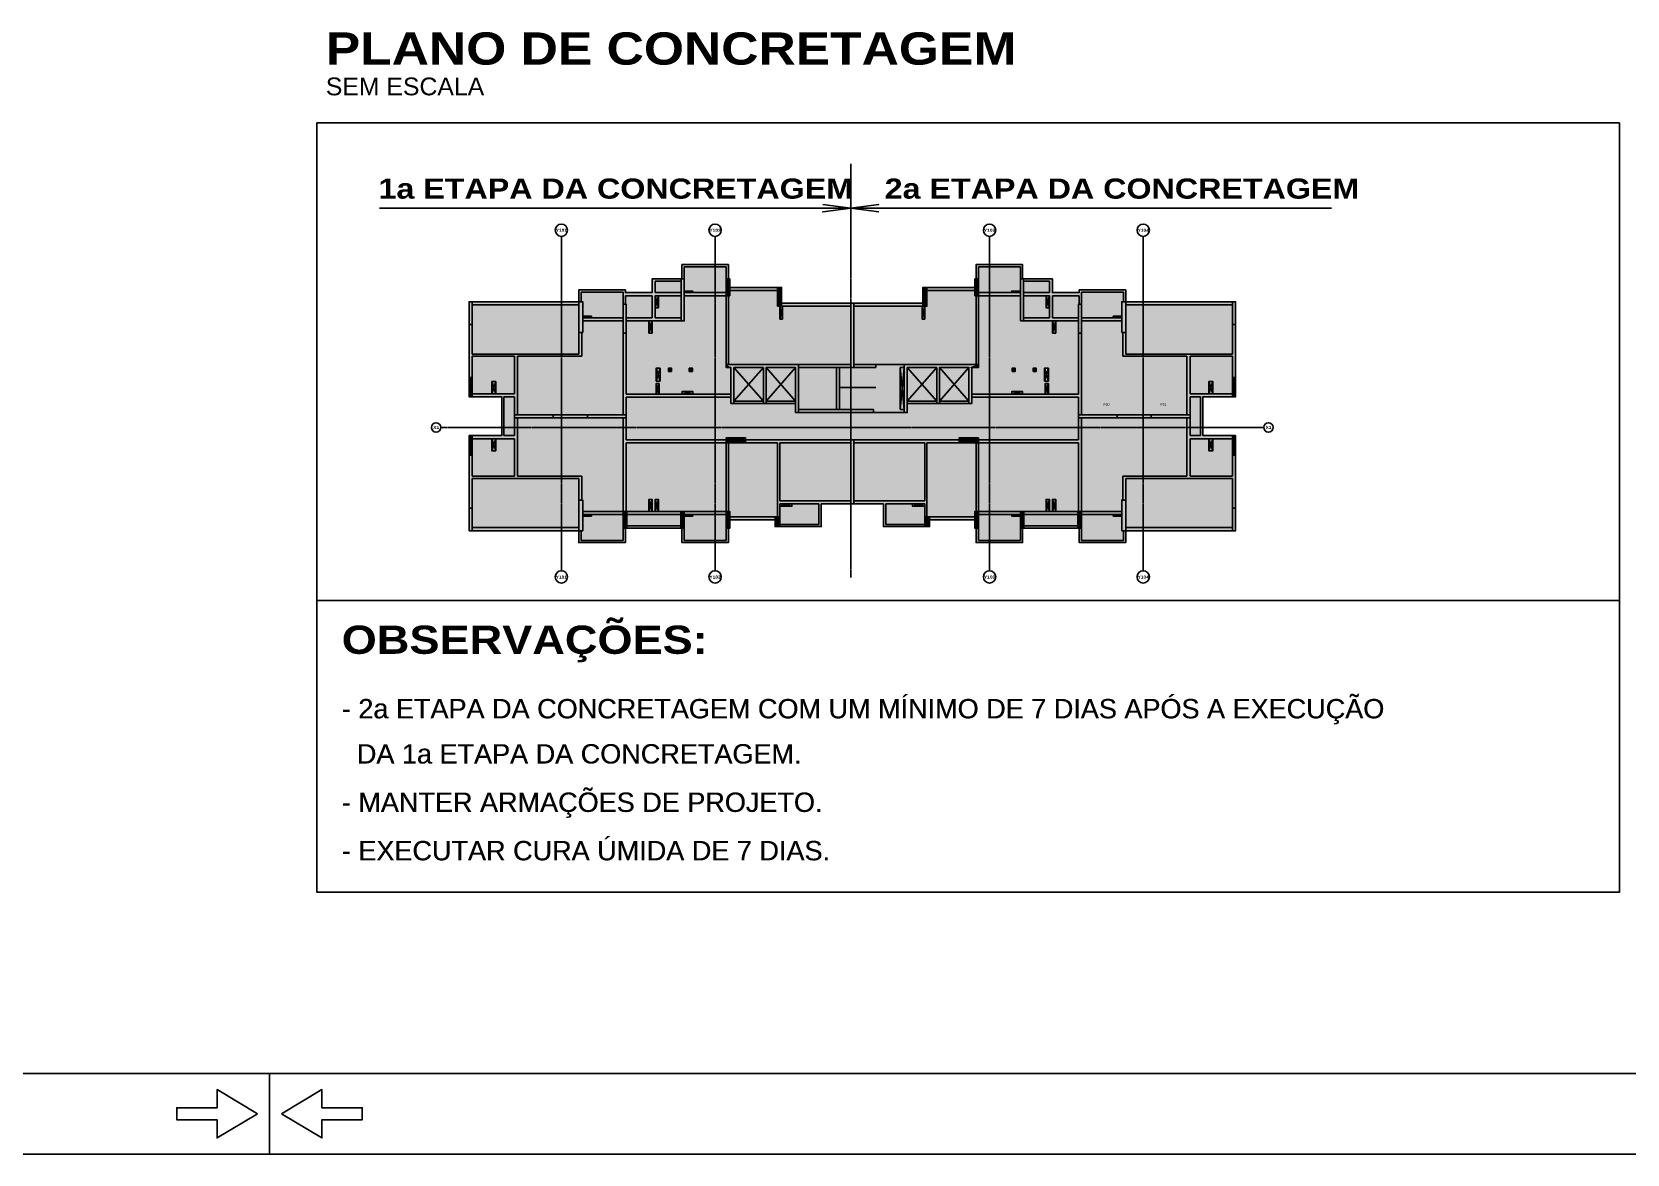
# Model space of a CAD drawing. Extents: x 0 to 7795, y 0 to 4205.
# Drawn here: x 3948 to 4937, y 0 to 696 of the extents above; entities that cross this region are included whole.
import ezdxf

# ---------------------------------------------------------------- set-up
doc = ezdxf.new("R2010")
doc.units = 0
doc.header["$MEASUREMENT"] = 0
doc.linetypes.add('ESTILO_TQS_0007', pattern=[2.1, 1.5, -0.2, 0.2, -0.2])
for name, color, linetype in [('MTH-179', 1, 'CONTINUOUS'), ('MTH-230', 1, 'CONTINUOUS'), ('MTH-COTAS7', 31, 'CONTINUOUS'), ('MTH-EIXO-214', 4, 'CONTINUOUS'), ('MTH-EIXO-217', 8, 'CONTINUOUS'), ('MTH-FACE-VIGA', 7, 'CONTINUOUS'), ('MTH-MARGEM', 5, 'CONTINUOUS'), ('MTH-PILAR-SEGUE', 5, 'CONTINUOUS'), ('MTH-SOMB118', 163, 'CONTINUOUS'), ('MTH-SOMB120', 56, 'CONTINUOUS'), ('MTH-SOMBRA25', 253, 'CONTINUOUS'), ('MTH-TXT-NEGRITO', 5, 'CONTINUOUS'), ('MTH-TXT-NOTAS', 3, 'CONTINUOUS'), ('MTH-TXT2', 5, 'CONTINUOUS')]:
    doc.layers.add(name, color=color, linetype=linetype)
doc.styles.add('TQS_ARIAL', font='arial.ttf')
doc.styles.add('TQS_ARIAL_BLACK', font='ariblk.ttf')

msp = doc.modelspace()

# ---------------------------------------------------------------- linework, layer by layer
at = {"layer": 'MTH-179', "linetype": 'Continuous'}
for p, q in [((4095.004008, 49.997781), (4095.004008, -0.002219)), ((0.004008, -0.002219), (7795.004008, -0.002219))]:
    msp.add_line(p, q, dxfattribs=at)
for points in [[(4087.503275, 24.997781), (4062.503275, 9.997781), (4062.503275, 21.247781), (4037.503275, 21.247781), (4037.503275, 28.747781), (4062.503275, 28.747781), (4062.503275, 39.997781), (4087.503275, 24.997781)], [(4102.503275, 24.997781), (4127.503275, 9.997781), (4127.503275, 21.247781), (4152.503275, 21.247781), (4152.503275, 28.747781), (4127.503275, 28.747781), (4127.503275, 39.997781), (4102.503275, 24.997781)]]:
    msp.add_lwpolyline(points, dxfattribs=at)
at = {"layer": 'MTH-230', "linetype": 'Continuous'}
for p, q in [((4352.468458, 535.017725), (4357.468448, 534.017725)), ((4352.468458, 534.017725), (4357.468448, 535.017725)), ((4555.268458, 534.017735), (4560.268458, 535.017735)), ((4560.268458, 534.017735), (4555.268458, 535.017735)), ((4334.168458, 524.617735), (4336.168458, 532.117735)), ((4336.168458, 524.617735), (4334.168458, 532.117735)), ((4411.468458, 525.617735), (4413.068458, 517.617735)), ((4411.468458, 517.617735), (4413.068458, 525.617735)), ((4501.268459, 525.617735), (4499.668459, 517.617735)), ((4499.668459, 525.617735), (4501.268459, 517.617735)), ((4576.568458, 524.616005), (4578.568458, 532.117735)), ((4576.568458, 532.116005), (4578.568458, 524.616005)), ((4289.568005, 519.367735), (4294.568006, 518.367735)), ((4289.568005, 518.367735), (4294.568006, 519.367735)), ((4330.268458, 516.467735), (4332.268458, 508.967735)), ((4330.268458, 508.967735), (4332.268458, 516.467735)), ((4580.468458, 516.467735), (4582.468458, 508.967735)), ((4580.468458, 508.967735), (4582.468458, 516.467735)), ((4623.16863, 519.367735), (4618.168458, 518.367735)), ((4618.168458, 519.367735), (4623.16863, 518.367735)), ((4337.218378, 479.167735), (4334.718378, 487.167735)), ((4337.218378, 487.167735), (4334.718378, 479.167735)), ((4344.318458, 485.167735), (4342.318458, 487.167735)), ((4344.318458, 487.167735), (4342.318458, 485.167735)), ((4357.318458, 485.167735), (4355.318458, 487.167735)), ((4357.318458, 487.167735), (4355.318458, 485.167735)), ((4382.968458, 466.767732), (4401.268458, 487.617735)), ((4382.968458, 487.617735), (4401.268458, 466.767732)), ((4402.868458, 466.767732), (4421.168458, 487.617736)), ((4402.868458, 487.617736), (4421.168458, 466.767732)), ((4486.068458, 461.617731), (4488.568458, 487.617731)), ((4486.068458, 487.617731), (4488.568458, 461.617731)), ((4490.468458, 466.767732), (4508.768458, 487.617736)), ((4490.468458, 487.617736), (4508.768458, 466.767732)), ((4510.368458, 466.767732), (4528.668458, 487.617735)), ((4510.368458, 487.617735), (4528.668458, 466.767732)), ((4555.418458, 485.167735), (4557.418458, 487.167735)), ((4557.418458, 485.167735), (4555.418458, 487.167735)), ((4568.418458, 485.167735), (4570.418458, 487.167735)), ((4570.418458, 485.167735), (4568.418458, 487.167735)), ((4575.518539, 479.167735), (4578.018539, 487.167735)), ((4578.018539, 479.167735), (4575.518539, 487.167735)), ((4232.818457, 471.367735), (4235.318459, 478.867735)), ((4235.318459, 471.367735), (4232.818457, 478.867735)), ((4336.718378, 477.617735), (4334.718378, 471.117735)), ((4334.718378, 477.617735), (4336.718378, 471.117735)), ((4576.018539, 477.617735), (4578.018539, 471.117735)), ((4576.018539, 471.117735), (4578.018539, 477.617735)), ((4677.418458, 471.367725), (4679.918458, 478.867725)), ((4679.918458, 471.367725), (4677.418458, 478.867725)), ((4357.418549, 471.117735), (4350.918378, 472.817735)), ((4357.418549, 472.817735), (4350.918378, 471.117735)), ((4555.318367, 471.117735), (4561.818539, 472.824839)), ((4561.818539, 471.117735), (4555.318367, 472.824839)), ((4232.818452, 443.467745), (4235.318452, 435.967745)), ((4232.818452, 435.967745), (4235.318452, 443.467745)), ((4677.418458, 443.467735), (4679.918465, 435.967735)), ((4677.418458, 435.967735), (4679.918465, 443.467735)), ((4330.268458, 398.367735), (4332.268458, 405.867735)), ((4332.268458, 398.367735), (4330.268458, 405.867735)), ((4334.168458, 398.367735), (4336.168458, 405.867735)), ((4336.168458, 398.367735), (4334.168458, 405.867735)), ((4576.568458, 398.367735), (4578.568458, 405.867735)), ((4578.568458, 398.367735), (4576.568458, 405.867735)), ((4580.468458, 398.367735), (4582.468458, 405.867735)), ((4582.468458, 398.367735), (4580.468458, 405.867735)), ((4289.568005, 395.467735), (4294.568458, 396.467735)), ((4294.568458, 395.467735), (4289.568005, 396.467735)), ((4352.468535, 395.467735), (4357.468706, 396.467735)), ((4357.468706, 395.467735), (4352.468535, 396.467735)), ((4411.468458, 401.567735), (4418.968458, 403.067735)), ((4418.968458, 401.567735), (4411.468458, 403.067735)), ((4493.768459, 403.067735), (4501.268459, 401.567735)), ((4493.768459, 401.567735), (4501.268459, 403.067735)), ((4555.268382, 395.467735), (4560.268382, 396.467735)), ((4560.268382, 395.467735), (4555.268382, 396.467735)), ((4618.168458, 396.467735), (4623.168911, 395.467735)), ((4618.168458, 395.467735), (4623.168911, 396.467735))]:
    msp.add_line(p, q, dxfattribs=at)
msp.add_lwpolyline([(4124.458476, 639.216294), (4931.978635, 639.216294), (4931.978635, 343.238427), (4124.458476, 343.238427), (4124.458476, 639.216294)], dxfattribs=at)
for centre, radius in [((4275.968458, 572.717841), 3.8), ((4371.268458, 572.717841), 3.8), ((4541.468458, 572.717841), 3.8), ((4636.768458, 572.717841), 3.8), ((4198.32657, 450.467732), 2.941888), ((4714.410346, 450.467732), 2.941888), ((4275.968458, 357.767735), 3.8), ((4371.268458, 357.767735), 3.8), ((4541.468458, 357.767735), 3.8), ((4636.768458, 357.767735), 3.8)]:
    msp.add_circle(centre, radius, dxfattribs=at)
at = {"layer": 'MTH-COTAS7', "linetype": 'Continuous'}
for points in [[(4163.134087, 586.40269), (4455.418458, 586.40269), (4438.068173, 584.118482), (4455.418458, 586.40269), (4438.068173, 588.686898)], [(4753.518217, 586.40269), (4455.418458, 586.40269), (4472.768743, 588.686898), (4455.418458, 586.40269), (4472.768743, 584.118482)]]:
    msp.add_lwpolyline(points, dxfattribs=at)
at = {"layer": 'MTH-EIXO-214', "linetype": 'ESTILO_TQS_0007'}
for p, q in [((4275.968458, 568.917841), (4275.968458, 361.567735)), ((4371.268458, 568.917841), (4371.268458, 361.567735)), ((4541.468458, 568.917841), (4541.468458, 361.567735)), ((4636.768458, 568.917841), (4636.768458, 361.567735)), ((4201.268458, 450.467732), (4711.468458, 450.467732))]:
    msp.add_line(p, q, dxfattribs=at)
at = {"layer": 'MTH-EIXO-217', "linetype": 'ESTILO_TQS_0007'}
msp.add_line((4455.418458, 613.894731), (4455.418458, 357.47722), dxfattribs=at)
at = {"layer": 'MTH-FACE-VIGA', "linetype": 'Continuous'}
for p, q in [((4315.668378, 534.017735), (4315.668378, 535.767735)), ((4580.468458, 534.017735), (4580.468458, 542.516005)), ((4597.068539, 534.017735), (4597.068539, 535.767735)), ((4332.268458, 534.017735), (4315.668378, 534.017735)), ((4332.268458, 532.117735), (4315.668378, 532.117735)), ((4580.468458, 534.017735), (4597.068539, 534.017735)), ((4580.468458, 532.117735), (4597.068539, 532.117735)), ((4580.468458, 518.367735), (4580.468458, 532.117735)), ((4470.868458, 487.617736), (4470.868458, 489.517736)), ((4448.468458, 475.317728), (4470.868458, 475.317728)), ((4469.418458, 461.617736), (4469.418458, 459.717736))]:
    msp.add_line(p, q, dxfattribs=at)
for points in [[(4379.568458, 551.417841), (4350.768458, 551.417841)], [(4350.768458, 551.417841), (4350.768458, 542.514275)], [(4352.168458, 550.017841), (4378.168458, 550.017841)], [(4352.168458, 542.514275), (4352.168458, 550.017841)], [(4378.168458, 550.017841), (4378.168458, 542.517735)], [(4379.568458, 542.517735), (4379.568458, 551.417841)], [(4561.968458, 551.417841), (4533.168458, 551.417841)], [(4533.168458, 551.417841), (4533.168458, 542.517735)], [(4534.568458, 550.017841), (4560.568458, 550.017841)], [(4534.568458, 542.517735), (4534.568458, 550.017841)], [(4560.568458, 550.017841), (4560.568458, 542.516005)], [(4561.968458, 542.516005), (4561.968458, 551.417841)], [(4315.668378, 535.767735), (4286.768005, 535.767735)], [(4286.768005, 535.767735), (4286.768005, 528.367735)], [(4288.168005, 534.367735), (4314.268378, 534.367735)], [(4288.168005, 528.367735), (4288.168005, 534.367735)], [(4314.268378, 534.367735), (4314.268378, 526.867735)], [(4350.268458, 542.516005), (4332.268458, 542.516005)], [(4332.268458, 542.516005), (4332.268458, 534.017735)], [(4334.168458, 541.116005), (4349.968458, 541.116005)], [(4334.168458, 534.017735), (4334.168458, 541.116005)], [(4357.468448, 535.017725), (4352.468458, 535.017725), (4352.468458, 534.017725), (4357.468448, 534.017725), (4357.468448, 535.017725)], [(4410.068458, 537.317735), (4380.368458, 537.317735)], [(4380.368458, 535.417735), (4409.468458, 535.417735)], [(4532.368458, 537.317735), (4502.668458, 537.317735)], [(4503.268458, 535.417735), (4532.368458, 535.417735)], [(4560.268458, 535.017735), (4555.268458, 535.017735), (4555.268458, 534.017735), (4560.268458, 534.017735), (4560.268458, 535.017735)], [(4580.468458, 542.516005), (4562.468458, 542.516005)], [(4562.768458, 541.116005), (4578.568458, 541.116005)], [(4578.568458, 541.116005), (4578.568458, 534.017735)], [(4625.968458, 535.767735), (4597.068539, 535.767735)], [(4598.468539, 534.367735), (4624.568458, 534.367735)], [(4598.468539, 526.867735), (4598.468539, 534.367735)], [(4624.568458, 534.367735), (4624.568458, 528.367735)], [(4625.968458, 528.367735), (4625.968458, 535.767735)], [(4259.068458, 528.367735), (4220.668458, 528.367735)], [(4221.268458, 526.467735), (4286.468005, 526.467735)], [(4286.768005, 528.367735), (4259.068458, 528.367735)], [(4315.668378, 526.867735), (4315.668378, 532.117735)], [(4332.268458, 532.117735), (4332.268458, 518.367735)], [(4349.968458, 534.017735), (4334.168458, 534.017735)], [(4334.168458, 532.117735), (4349.968458, 532.117735)], [(4334.168458, 526.167735), (4334.168458, 532.117735)], [(4336.168458, 532.117735), (4334.168458, 532.117735), (4334.168458, 524.617735), (4336.168458, 524.617735), (4336.168458, 532.117735)], [(4334.168458, 518.367735), (4334.168458, 526.167735)], [(4377.568458, 534.017735), (4352.468458, 534.017735)], [(4352.468458, 532.117735), (4378.168458, 532.117735)], [(4378.168458, 532.117735), (4378.168458, 489.517735)], [(4379.568458, 489.517735), (4379.568458, 532.117735)], [(4411.468458, 525.617735), (4411.468458, 517.617735), (4413.068458, 517.617735), (4413.068458, 525.617735), (4411.468458, 525.617735)], [(4455.418458, 527.517735), (4412.568458, 527.517735)], [(4412.568458, 525.617735), (4455.118458, 525.617735)], [(4500.168458, 527.517735), (4457.318458, 527.517735)], [(4457.618458, 525.617735), (4500.168458, 525.617735)], [(4501.268459, 525.617735), (4499.668459, 525.617735), (4499.668459, 517.617735), (4501.268459, 517.617735), (4501.268459, 525.617735)], [(4533.168458, 532.117735), (4533.168458, 489.517735)], [(4534.568458, 489.517735), (4534.568458, 532.117735)], [(4534.568458, 532.117735), (4560.268458, 532.117735)], [(4560.268458, 534.017735), (4535.168458, 534.017735)], [(4578.568458, 534.017735), (4562.768458, 534.017735)], [(4562.768458, 532.117735), (4578.568458, 532.117735)], [(4576.568458, 532.116005), (4576.568458, 524.616005), (4578.568458, 524.616005), (4578.568458, 532.117735), (4576.568458, 532.116005)], [(4578.568458, 532.117735), (4578.568458, 526.167735)], [(4578.568458, 526.167735), (4578.568458, 518.367735)], [(4597.068539, 532.117735), (4597.068539, 526.867735)], [(4653.668458, 528.367735), (4625.968911, 528.367735)], [(4626.268911, 526.467735), (4691.468458, 526.467735)], [(4692.068458, 528.367735), (4653.668458, 528.367735)], [(4218.768458, 514.367735), (4218.768458, 495.267735)], [(4220.668458, 495.967735), (4220.668458, 514.367735)], [(4294.568006, 519.367735), (4289.568005, 519.367735), (4289.568005, 518.367735), (4294.568006, 518.367735), (4294.568006, 519.367735)], [(4313.968378, 518.367735), (4289.568005, 518.367735)], [(4289.568005, 516.467735), (4313.968378, 516.467735)], [(4332.268458, 518.367735), (4316.468378, 518.367735)], [(4316.468378, 516.467735), (4333.218458, 516.467735)], [(4330.268458, 516.467735), (4330.268458, 508.967735), (4332.268458, 508.967735), (4332.268458, 516.467735), (4330.268458, 516.467735)], [(4333.218458, 516.467735), (4350.268458, 516.467735)], [(4349.968458, 518.367735), (4334.168458, 518.367735)], [(4562.468458, 516.467735), (4579.518458, 516.467735)], [(4578.568458, 518.367735), (4562.768458, 518.367735)], [(4579.518458, 516.467735), (4596.268539, 516.467735)], [(4596.268539, 518.367735), (4580.468458, 518.367735)], [(4580.468458, 516.467735), (4580.468458, 508.967735), (4582.468458, 508.967735), (4582.468458, 516.467735), (4580.468458, 516.467735)], [(4623.168911, 518.367735), (4598.768539, 518.367735)], [(4598.768539, 516.467735), (4623.168911, 516.467735)], [(4623.16863, 519.367735), (4618.168458, 519.367735), (4618.168458, 518.367735), (4623.16863, 518.367735), (4623.16863, 519.367735)], [(4692.068458, 514.367735), (4692.068458, 495.967735)], [(4693.968458, 495.267735), (4693.968458, 514.367735)], [(4286.768005, 509.367735), (4286.768005, 495.967735)], [(4288.668005, 494.567735), (4288.668005, 509.367735)], [(4314.268378, 508.867735), (4314.268378, 470.167735)], [(4316.168378, 471.117735), (4316.168378, 508.867735)], [(4596.568539, 508.867735), (4596.568539, 471.117735)], [(4598.468539, 470.167735), (4598.468539, 508.867735)], [(4624.068911, 509.367735), (4624.068911, 494.567735)], [(4625.968911, 495.967735), (4625.968911, 509.367735)], [(4218.768458, 495.267735), (4218.768458, 481.467735)], [(4286.768005, 495.967735), (4220.668458, 495.967735)], [(4220.668458, 481.467735), (4220.668458, 494.567735)], [(4220.668458, 494.567735), (4246.968459, 494.567735)], [(4246.968459, 494.567735), (4246.968459, 471.367735)], [(4248.868459, 470.417735), (4248.868459, 494.567735)], [(4248.868459, 494.567735), (4259.068458, 494.567735)], [(4259.068458, 494.567735), (4288.668005, 494.567735)], [(4624.068911, 494.567735), (4653.668458, 494.567735)], [(4692.068458, 495.967735), (4625.968911, 495.967735)], [(4653.668458, 494.567735), (4663.868458, 494.567735)], [(4663.868458, 494.567735), (4663.868458, 470.417735)], [(4665.768458, 471.367735), (4665.768458, 494.567735)], [(4665.768458, 494.567735), (4692.068458, 494.567735)], [(4692.068458, 494.567735), (4692.068458, 481.467735)], [(4693.968458, 481.467735), (4693.968458, 495.267735)], [(4337.218378, 479.167735), (4337.218378, 487.167735), (4334.718378, 487.167735), (4334.718378, 479.167735), (4337.218378, 479.167735)], [(4344.318458, 485.167735), (4344.318458, 487.167735), (4342.318458, 487.167735), (4342.318458, 485.167735), (4344.318458, 485.167735)], [(4357.318458, 485.167735), (4357.318458, 487.167735), (4355.318458, 487.167735), (4355.318458, 485.167735), (4357.318458, 485.167735)], [(4447.768458, 489.517735), (4423.068458, 489.517735)], [(4423.068458, 487.617735), (4448.468458, 487.617735)], [(4446.568458, 487.617735), (4446.568458, 461.617735)], [(4455.118458, 489.517735), (4447.768458, 489.517735)], [(4448.468458, 461.617735), (4448.468458, 487.617735)], [(4448.468458, 487.617735), (4455.418458, 487.617735)], [(4457.318458, 487.617735), (4470.868458, 487.617735)], [(4485.118458, 489.517735), (4457.618458, 489.517735)], [(4488.568458, 489.517735), (4485.118458, 489.517735)], [(4486.068458, 487.617735), (4488.568458, 487.617735)], [(4486.068458, 461.617735), (4486.068458, 487.617735)], [(4555.418458, 485.167735), (4557.418458, 485.167735), (4557.418458, 487.167735), (4555.418458, 487.167735), (4555.418458, 485.167735)], [(4568.418458, 485.167735), (4570.418458, 485.167735), (4570.418458, 487.167735), (4568.418458, 487.167735), (4568.418458, 485.167735)], [(4575.518539, 479.167735), (4578.018539, 479.167735), (4578.018539, 487.167735), (4575.518539, 487.167735), (4575.518539, 479.167735)], [(4232.818457, 471.367735), (4235.318459, 471.367735), (4235.318459, 478.867735), (4232.818457, 478.867735), (4232.818457, 471.367735)], [(4336.718378, 477.617735), (4334.718378, 477.617735), (4334.718378, 471.117735), (4336.718378, 471.117735), (4336.718378, 477.617735)], [(4576.018539, 477.617735), (4576.018539, 471.117735), (4578.018539, 471.117735), (4578.018539, 477.617735), (4576.018539, 477.617735)], [(4677.418458, 471.367725), (4679.918458, 471.367725), (4679.918458, 478.867725), (4677.418458, 478.867725), (4677.418458, 471.367725)], [(4220.668458, 469.467735), (4238.968458, 469.467735)], [(4239.668458, 471.367735), (4221.268458, 471.367735)], [(4238.968458, 469.467735), (4238.968458, 445.367735)], [(4246.968459, 471.367735), (4239.668458, 471.367735)], [(4240.368458, 469.467735), (4246.968459, 469.467735)], [(4240.368458, 445.367735), (4240.368458, 469.467735)], [(4246.968459, 469.467735), (4246.968459, 458.367735)], [(4248.868459, 458.667735), (4248.868459, 470.417735)], [(4314.268378, 470.167735), (4314.268378, 458.667735)], [(4381.068458, 471.117735), (4316.168378, 471.117735)], [(4316.168378, 458.367735), (4316.168378, 469.217735)], [(4316.168378, 469.217735), (4381.068458, 469.217735)], [(4357.418549, 471.117735), (4357.418549, 472.817735), (4350.918378, 472.817735), (4350.918378, 471.117735), (4357.418549, 471.117735)], [(4401.268458, 466.767736), (4382.968458, 466.767736)], [(4382.968458, 465.367736), (4401.268458, 465.367736)], [(4421.168458, 466.767736), (4402.868458, 466.767736)], [(4402.868458, 465.367736), (4421.168458, 465.367736)], [(4508.768458, 466.767736), (4490.468458, 466.767736)], [(4490.468458, 465.367736), (4508.768458, 465.367736)], [(4528.668458, 466.767736), (4510.368458, 466.767736)], [(4510.368458, 465.367736), (4528.668458, 465.367736)], [(4596.568539, 471.117735), (4530.568458, 471.117735)], [(4530.568458, 469.217735), (4596.568539, 469.217735)], [(4555.318367, 471.117735), (4561.818539, 471.117735), (4561.818539, 472.824839), (4555.318367, 472.824839), (4555.318367, 471.117735)], [(4596.568539, 469.217735), (4596.568539, 458.367735)], [(4598.468539, 458.667735), (4598.468539, 470.167735)], [(4663.868458, 470.417735), (4663.868458, 458.667735)], [(4673.068458, 471.367735), (4665.768458, 471.367735)], [(4665.768458, 469.467735), (4672.368458, 469.467735)], [(4665.768458, 458.367735), (4665.768458, 469.467735)], [(4672.368458, 469.467735), (4672.368458, 445.367735)], [(4691.468458, 471.367735), (4673.068458, 471.367735)], [(4673.768458, 469.467735), (4692.068458, 469.467735)], [(4673.768458, 445.367735), (4673.768458, 469.467735)], [(4246.968459, 456.467735), (4246.968459, 445.367735)], [(4248.868459, 444.417735), (4248.868459, 456.167735)], [(4292.168378, 458.367735), (4270.968458, 458.367735)], [(4270.968458, 456.467735), (4292.168378, 456.467735)], [(4314.268378, 456.167735), (4314.268378, 441.917862)], [(4316.168378, 442.867862), (4316.168378, 456.467735)], [(4448.468458, 461.617735), (4423.068458, 461.617735)], [(4423.068458, 459.717735), (4447.768458, 459.717735)], [(4447.768458, 459.717735), (4485.118458, 459.717735)], [(4469.418458, 461.617735), (4448.468458, 461.617735)], [(4485.118458, 459.717735), (4488.568458, 459.717735)], [(4488.568458, 461.617735), (4486.068458, 461.617735)], [(4596.568539, 456.467735), (4596.568539, 442.867862)], [(4598.468539, 441.917862), (4598.468539, 456.167735)], [(4641.768458, 458.367735), (4620.568539, 458.367735)], [(4620.568539, 456.467735), (4641.768458, 456.467735)], [(4663.868458, 456.167735), (4663.868458, 444.417735)], [(4665.768458, 445.367735), (4665.768458, 456.467735)], [(4238.968458, 445.367735), (4220.668458, 445.367735)], [(4246.968459, 445.367735), (4240.368458, 445.367735)], [(4672.368458, 445.367735), (4665.768458, 445.367735)], [(4692.068458, 445.367735), (4673.768458, 445.367735)], [(4220.668458, 443.467735), (4239.668458, 443.467735)], [(4232.818452, 443.467745), (4232.818452, 435.967745), (4235.318452, 435.967745), (4235.318452, 443.467745), (4232.818452, 443.467745)], [(4239.668458, 443.467735), (4246.968459, 443.467735)], [(4246.968459, 443.467735), (4246.968459, 420.267735)], [(4248.868459, 420.267735), (4248.868459, 444.417735)], [(4314.268378, 441.917862), (4314.268378, 398.367735)], [(4378.168458, 442.867862), (4316.168378, 442.867862)], [(4316.168378, 440.967862), (4378.168458, 440.967862)], [(4316.168378, 398.367735), (4316.168378, 440.967862)], [(4378.168458, 440.967862), (4378.168458, 398.367735)], [(4379.568458, 398.367735), (4379.568458, 440.667862)], [(4410.768458, 442.867862), (4390.168458, 442.867862)], [(4390.168458, 440.967862), (4410.068458, 440.967862)], [(4410.068458, 440.967862), (4410.068458, 404.017735)], [(4455.418458, 442.867862), (4410.768458, 442.867862)], [(4411.468458, 404.967735), (4411.468458, 440.967862)], [(4411.468458, 440.967862), (4455.118458, 440.967862)], [(4501.968459, 442.867862), (4457.318458, 442.867862)], [(4457.618458, 440.967862), (4501.268459, 440.967862)], [(4501.268459, 440.967862), (4501.268459, 404.967735)], [(4522.568458, 442.867862), (4501.968459, 442.867862)], [(4502.668459, 404.017735), (4502.668459, 440.967862)], [(4502.668459, 440.967862), (4522.568458, 440.967862)], [(4533.168458, 440.667862), (4533.168458, 398.367735)], [(4596.568539, 442.867862), (4534.568458, 442.867862)], [(4534.568458, 398.367735), (4534.568458, 440.967862)], [(4534.568458, 440.967862), (4596.568539, 440.967862)], [(4596.568539, 440.967862), (4596.568539, 398.367735)], [(4598.468539, 398.367735), (4598.468539, 441.917862)], [(4663.868458, 444.417735), (4663.868458, 420.267735)], [(4665.768458, 443.467735), (4673.068458, 443.467735)], [(4665.768458, 420.267735), (4665.768458, 443.467735)], [(4673.068458, 443.467735), (4691.468458, 443.467735)], [(4677.418458, 443.467735), (4677.418458, 435.967735), (4679.918465, 435.967735), (4679.918465, 443.467735), (4677.418458, 443.467735)], [(4218.768458, 433.367735), (4218.768458, 419.567735)], [(4220.668458, 420.267735), (4220.668458, 433.367735)], [(4692.068458, 433.367735), (4692.068458, 420.267735)], [(4693.968458, 419.567735), (4693.968458, 433.367735)], [(4218.768458, 419.567735), (4218.768458, 400.467735)], [(4246.968459, 420.267735), (4220.668458, 420.267735)], [(4220.668458, 400.467735), (4220.668458, 418.867735)], [(4220.668458, 418.867735), (4286.768005, 418.867735)], [(4259.068458, 420.267735), (4248.868459, 420.267735)], [(4288.668005, 420.267735), (4259.068458, 420.267735)], [(4286.768005, 418.867735), (4286.768005, 405.467735)], [(4288.668005, 405.467735), (4288.668005, 420.267735)], [(4624.068911, 420.267735), (4624.068911, 405.467735)], [(4653.668458, 420.267735), (4624.068911, 420.267735)], [(4625.968911, 405.467735), (4625.968911, 418.867735)], [(4625.968911, 418.867735), (4692.068458, 418.867735)], [(4663.868458, 420.267735), (4653.668458, 420.267735)], [(4692.068458, 420.267735), (4665.768458, 420.267735)], [(4692.068458, 418.867735), (4692.068458, 400.467735)], [(4693.968458, 400.467735), (4693.968458, 419.567735)], [(4330.268458, 398.367735), (4332.268458, 398.367735), (4332.268458, 405.867735), (4330.268458, 405.867735), (4330.268458, 398.367735)], [(4334.168458, 398.367735), (4336.168458, 398.367735), (4336.168458, 405.867735), (4334.168458, 405.867735), (4334.168458, 398.367735)], [(4576.568458, 398.367735), (4578.568458, 398.367735), (4578.568458, 405.867735), (4576.568458, 405.867735), (4576.568458, 398.367735)], [(4580.468458, 398.367735), (4582.468458, 398.367735), (4582.468458, 405.867735), (4580.468458, 405.867735), (4580.468458, 398.367735)], [(4314.268378, 398.367735), (4289.268005, 398.367735)], [(4289.568005, 396.467735), (4313.968378, 396.467735)], [(4294.56846, 396.467735), (4289.568005, 396.467735), (4289.568005, 395.467735), (4294.56846, 395.467735), (4294.56846, 396.467735)], [(4349.968534, 398.367735), (4316.468378, 398.367735)], [(4316.768378, 396.467735), (4349.668534, 396.467735)], [(4378.168458, 398.367735), (4352.168534, 398.367735)], [(4352.468534, 396.467735), (4377.568458, 396.467735)], [(4352.468535, 395.467735), (4357.468706, 395.467735), (4357.468706, 396.467735), (4352.468535, 396.467735), (4352.468535, 395.467735)], [(4410.068458, 404.017735), (4410.068458, 395.067735)], [(4436.368458, 404.967735), (4411.468458, 404.967735)], [(4411.468458, 395.067735), (4411.468458, 403.067735)], [(4411.468458, 403.067735), (4435.668458, 403.067735)], [(4411.468458, 401.567735), (4418.968458, 401.567735), (4418.968458, 403.067735), (4411.468458, 403.067735), (4411.468458, 401.567735)], [(4435.668458, 403.067735), (4435.668458, 390.367735)], [(4455.118458, 404.967735), (4436.368458, 404.967735)], [(4437.068458, 388.967735), (4437.068458, 403.067735)], [(4437.068458, 403.067735), (4455.418458, 403.067735)], [(4457.318458, 403.067735), (4475.668458, 403.067735)], [(4476.368458, 404.967735), (4457.618458, 404.967735)], [(4475.668458, 403.067735), (4475.668458, 388.967735)], [(4501.268459, 404.967735), (4476.368458, 404.967735)], [(4477.068458, 390.367735), (4477.068458, 403.067735)], [(4477.068458, 403.067735), (4501.268459, 403.067735)], [(4493.768459, 403.067735), (4493.768459, 401.567735), (4501.268459, 401.567735), (4501.268459, 403.067735), (4493.768459, 403.067735)], [(4501.268459, 403.067735), (4501.268459, 395.067739)], [(4502.668459, 395.067739), (4502.668459, 404.017735)], [(4560.568382, 398.367735), (4534.568458, 398.367735)], [(4535.168458, 396.467735), (4560.268382, 396.467735)], [(4560.268382, 396.467735), (4555.268382, 396.467735), (4555.268382, 395.467735), (4560.268382, 395.467735), (4560.268382, 396.467735)], [(4596.268539, 398.367735), (4562.768382, 398.367735)], [(4563.068382, 396.467735), (4595.968539, 396.467735)], [(4623.169192, 398.367735), (4598.468539, 398.367735)], [(4598.768539, 396.467735), (4623.169192, 396.467735)], [(4618.168458, 396.467735), (4618.168458, 395.467735), (4623.168911, 395.467735), (4623.168911, 396.467735), (4618.168458, 396.467735)], [(4220.668458, 386.467735), (4259.068458, 386.467735)], [(4286.468005, 388.367735), (4221.268458, 388.367735)], [(4259.068458, 386.467735), (4286.768458, 386.467735)], [(4286.768458, 386.467735), (4286.768458, 379.067735)], [(4288.168458, 380.467735), (4288.168458, 386.467735)], [(4314.268378, 387.967735), (4314.268378, 380.467735)], [(4315.668378, 379.067735), (4315.668378, 387.967735)], [(4316.468378, 387.967735), (4349.968534, 387.967735)], [(4349.668534, 389.367735), (4316.768378, 389.367735)], [(4350.768534, 387.967735), (4350.768534, 379.067736)], [(4352.168534, 380.467736), (4352.168534, 387.967735)], [(4378.168458, 387.967734), (4378.168458, 380.467736)], [(4379.568458, 379.067736), (4379.568458, 387.967734)], [(4408.468458, 395.06839), (4380.368458, 395.06839)], [(4380.368458, 393.16839), (4408.468458, 393.16839)], [(4411.468458, 388.967735), (4437.068458, 388.967735)], [(4435.668458, 390.367735), (4412.068458, 390.367735)], [(4475.668458, 388.967735), (4501.268458, 388.967735)], [(4500.668458, 390.367735), (4477.068458, 390.367735)], [(4532.368458, 395.06839), (4504.268458, 395.06839)], [(4504.268458, 393.16839), (4532.368458, 393.16839)], [(4533.168458, 387.967734), (4533.168458, 379.067736)], [(4534.568458, 380.467736), (4534.568458, 387.967734)], [(4560.568382, 387.967735), (4560.568382, 380.467736)], [(4561.968382, 379.067736), (4561.968382, 387.967735)], [(4562.768382, 387.967735), (4596.268539, 387.967735)], [(4595.968539, 389.367735), (4563.068382, 389.367735)], [(4597.068539, 387.967735), (4597.068539, 379.067735)], [(4598.468539, 380.467735), (4598.468539, 387.967735)], [(4624.568458, 386.467735), (4624.568458, 380.467735)], [(4625.968458, 379.067735), (4625.968458, 386.467735)], [(4625.968458, 386.467735), (4653.668458, 386.467735)], [(4691.468458, 388.367735), (4626.268911, 388.367735)], [(4653.668458, 386.467735), (4692.068458, 386.467735)], [(4286.768458, 379.067735), (4315.668378, 379.067735)], [(4314.268378, 380.467735), (4288.168458, 380.467735)], [(4350.768534, 379.067736), (4379.568458, 379.067736)], [(4378.168458, 380.467736), (4352.168534, 380.467736)], [(4533.168458, 379.067736), (4561.968382, 379.067736)], [(4560.568382, 380.467736), (4534.568458, 380.467736)], [(4597.068539, 379.067735), (4625.968458, 379.067735)], [(4624.568458, 380.467735), (4598.468539, 380.467735)]]:
    msp.add_lwpolyline(points, dxfattribs=at)
at = {"layer": 'MTH-MARGEM', "linetype": 'Continuous'}
msp.add_line((175.004008, 49.997781), (7745.004008, 49.997781), dxfattribs=at)
at = {"layer": 'MTH-PILAR-SEGUE', "linetype": 'Continuous'}
for points in [[(4350.268458, 516.466005), (4352.168458, 516.466005), (4352.168458, 542.514275), (4350.268458, 542.514275), (4350.268458, 516.466005)], [(4378.168458, 532.117735), (4380.368458, 532.117735), (4380.368458, 542.517735), (4378.168458, 542.517735), (4378.168458, 532.117735)], [(4410.068458, 525.617735), (4412.568458, 525.617735), (4412.568458, 537.317735), (4410.068458, 537.317735), (4410.068458, 525.617735)], [(4500.168458, 525.617735), (4502.668458, 525.617735), (4502.668458, 537.317735), (4500.168458, 537.317735), (4500.168458, 525.617735)], [(4532.368458, 532.117735), (4534.568458, 532.117735), (4534.568458, 542.517735), (4532.368458, 542.517735), (4532.368458, 532.117735)], [(4560.568458, 516.467735), (4562.468458, 516.467735), (4562.468458, 542.516005), (4560.568458, 542.516005), (4560.568458, 516.467735)], [(4218.768458, 514.367735), (4220.668458, 514.367735), (4220.668458, 528.367735), (4218.768458, 528.367735), (4218.768458, 514.367735)], [(4286.768005, 509.367735), (4289.268005, 509.367735), (4289.268005, 528.367735), (4286.768005, 528.367735), (4286.768005, 509.367735)], [(4314.268378, 508.867735), (4316.168378, 508.867735), (4316.168378, 526.867735), (4314.268378, 526.867735), (4314.268378, 508.867735)], [(4455.418458, 487.617735), (4457.318458, 487.617735), (4457.318458, 527.517735), (4455.418458, 527.517735), (4455.418458, 487.617735)], [(4596.568539, 508.867735), (4598.468539, 508.867735), (4598.468539, 526.867735), (4596.568539, 526.867735), (4596.568539, 508.867735)], [(4623.468911, 509.367735), (4625.968911, 509.367735), (4625.968911, 528.367735), (4623.468911, 528.367735), (4623.468911, 509.367735)], [(4692.068458, 514.367735), (4693.968458, 514.367735), (4693.968458, 528.367735), (4692.068458, 528.367735), (4692.068458, 514.367735)], [(4381.068458, 465.367736), (4382.968458, 465.367736), (4382.968458, 487.617735), (4401.268458, 487.617735), (4401.268458, 465.367736), (4402.868458, 465.367736), (4402.868458, 487.617736), (4421.168458, 487.617736), (4421.168458, 459.717735), (4423.068458, 459.717735), (4423.068458, 489.517735), (4378.168458, 489.517735), (4378.168458, 487.617735), (4381.068458, 487.617735), (4381.068458, 465.367736)], [(4530.568458, 465.367736), (4530.568458, 487.617735), (4534.568458, 487.617735), (4534.568458, 489.517735), (4488.568458, 489.517735), (4488.568458, 459.717735), (4490.468458, 459.717735), (4490.468458, 487.617736), (4508.768458, 487.617736), (4508.768458, 465.367736), (4510.368458, 465.367736), (4510.368458, 487.617735), (4528.668458, 487.617735), (4528.668458, 465.367736), (4530.568458, 465.367736)], [(4218.768458, 469.467735), (4220.668458, 469.467735), (4220.668458, 481.467735), (4218.768458, 481.467735), (4218.768458, 469.467735)], [(4692.068458, 469.467735), (4693.968458, 469.467735), (4693.968458, 481.467735), (4692.068458, 481.467735), (4692.068458, 469.467735)], [(4270.968458, 456.467735), (4270.968458, 458.367735), (4246.968458, 458.367735), (4246.968458, 456.467735), (4270.968458, 456.467735)], [(4316.168378, 456.467735), (4316.168378, 458.367735), (4292.168378, 458.367735), (4292.168378, 456.467735), (4316.168378, 456.467735)], [(4620.568539, 456.467735), (4620.568539, 458.367735), (4596.568539, 458.367735), (4596.568539, 456.467735), (4620.568539, 456.467735)], [(4665.768458, 456.467735), (4665.768458, 458.367735), (4641.768458, 458.367735), (4641.768458, 456.467735), (4665.768458, 456.467735)], [(4218.768458, 433.367735), (4220.668458, 433.367735), (4220.668458, 445.367735), (4218.768458, 445.367735), (4218.768458, 433.367735)], [(4692.068458, 433.367735), (4693.968458, 433.367735), (4693.968458, 445.367735), (4692.068458, 445.367735), (4692.068458, 433.367735)], [(4390.168458, 440.967862), (4390.168458, 443.967862), (4378.168458, 443.967862), (4378.168458, 440.967862), (4390.168458, 440.967862)], [(4455.418458, 403.067735), (4457.318458, 403.067735), (4457.318458, 442.867862), (4455.418458, 442.867862), (4455.418458, 403.067735)], [(4534.568458, 440.967862), (4534.568458, 443.967862), (4522.568458, 443.967862), (4522.568458, 440.967862), (4534.568458, 440.967862)], [(4218.768458, 386.467735), (4220.668458, 386.467735), (4220.668458, 400.467735), (4218.768458, 400.467735), (4218.768458, 386.467735)], [(4286.768005, 386.467735), (4289.268005, 386.467735), (4289.268005, 405.467735), (4286.768005, 405.467735), (4286.768005, 386.467735)], [(4314.268378, 387.967735), (4316.468378, 387.967735), (4316.468378, 398.367735), (4314.268378, 398.367735), (4314.268378, 387.967735)], [(4349.968534, 387.967735), (4352.168534, 387.967735), (4352.168534, 398.367735), (4349.968534, 398.367735), (4349.968534, 387.967735)], [(4378.168458, 387.967734), (4380.368458, 387.967734), (4380.368458, 398.367735), (4378.168458, 398.367735), (4378.168458, 387.967734)], [(4532.368458, 387.967734), (4534.568458, 387.967734), (4534.568458, 398.367735), (4532.368458, 398.367735), (4532.368458, 387.967734)], [(4560.568382, 387.967735), (4562.768382, 387.967735), (4562.768382, 398.367735), (4560.568382, 398.367735), (4560.568382, 387.967735)], [(4596.268539, 387.967735), (4598.468539, 387.967735), (4598.468539, 398.367735), (4596.268539, 398.367735), (4596.268539, 387.967735)], [(4623.468911, 386.467735), (4625.968911, 386.467735), (4625.968911, 405.467735), (4623.468911, 405.467735), (4623.468911, 386.467735)], [(4692.068458, 386.467735), (4693.968458, 386.467735), (4693.968458, 400.467735), (4692.068458, 400.467735), (4692.068458, 386.467735)], [(4408.468458, 388.967731), (4411.468458, 388.967731), (4411.468458, 395.067735), (4408.468458, 395.067735), (4408.468458, 388.967731)], [(4501.268458, 388.967735), (4504.268458, 388.967735), (4504.268458, 395.067739), (4501.268458, 395.067739), (4501.268458, 388.967735)]]:
    msp.add_lwpolyline(points, dxfattribs=at)
at = {"layer": 'MTH-SOMB118', "linetype": 'Continuous'}
msp.add_lwpolyline([(4455.418458, 527.517735), (4412.568458, 527.517735), (4412.568458, 537.317735), (4380.368458, 537.317735), (4380.368458, 542.517735), (4379.568458, 542.517735), (4379.568458, 551.417841), (4350.768458, 551.417841), (4350.768458, 542.516005), (4332.268458, 542.516005), (4332.268458, 534.017735), (4315.668378, 534.017735), (4315.668378, 535.767735), (4286.768005, 535.767735), (4286.768005, 528.367735), (4218.768458, 528.367735), (4218.768458, 469.467735), (4238.968458, 469.467735), (4238.968458, 445.367735), (4218.768458, 445.367735), (4218.768458, 386.467735), (4286.768005, 386.467735), (4286.768005, 379.067735), (4315.668378, 379.067735), (4315.668378, 387.967735), (4350.768534, 387.967735), (4350.768534, 379.067736), (4379.568458, 379.067736), (4379.568458, 387.967734), (4380.368458, 387.967734), (4380.368458, 393.16839), (4408.468458, 393.16839), (4408.468458, 388.967731), (4437.068458, 388.967731), (4437.068458, 403.067735), (4455.418458, 403.067735), (4455.418458, 527.517735)], dxfattribs=at)
for points in [[(4379.568458, 551.417841), (4350.768458, 551.417841), (4350.768534, 387.967735)], [(4350.768458, 551.417841), (4350.768458, 542.516005), (4350.768534, 387.967735)], [(4379.568458, 542.517735), (4379.568458, 551.417841), (4350.768534, 387.967735)], [(4286.768005, 528.367735), (4315.668378, 379.067735), (4286.768005, 535.767735)], [(4315.668378, 379.067735), (4315.668378, 534.017735), (4286.768005, 535.767735)], [(4286.768005, 535.767735), (4315.668378, 534.017735), (4315.668378, 535.767735)], [(4350.768458, 542.516005), (4332.268458, 542.516005), (4350.768534, 387.967735)], [(4332.268458, 542.516005), (4332.268458, 534.017735), (4350.768534, 387.967735)], [(4379.568458, 387.967734), (4379.568458, 542.517735), (4350.768534, 387.967735)], [(4380.368458, 542.517735), (4379.568458, 542.517735), (4380.368458, 393.16839)], [(4379.568458, 542.517735), (4379.568458, 387.967734), (4380.368458, 387.967734)], [(4379.568458, 542.517735), (4380.368458, 387.967734), (4380.368458, 393.16839)], [(4380.368458, 542.517735), (4380.368458, 393.16839), (4380.368458, 537.317735)], [(4380.368458, 537.317735), (4408.468458, 393.16839), (4412.568458, 537.317735)], [(4380.368458, 537.317735), (4380.368458, 393.16839), (4408.468458, 393.16839)], [(4412.568458, 537.317735), (4408.468458, 393.16839), (4412.568458, 527.517735)], [(4218.768458, 469.467735), (4238.968458, 469.467735), (4218.768458, 528.367735)], [(4238.968458, 469.467735), (4286.768005, 528.367735), (4218.768458, 528.367735)], [(4238.968458, 469.467735), (4286.768005, 386.467735), (4286.768005, 528.367735)], [(4286.768005, 386.467735), (4315.668378, 379.067735), (4286.768005, 528.367735)], [(4332.268458, 534.017735), (4315.668378, 387.967735), (4350.768534, 387.967735)], [(4315.668378, 379.067735), (4315.668378, 387.967735), (4315.668378, 534.017735)], [(4315.668378, 387.967735), (4332.268458, 534.017735), (4315.668378, 534.017735)], [(4412.568458, 527.517735), (4408.468458, 393.16839), (4437.068458, 388.967731)], [(4455.418458, 527.517735), (4412.568458, 527.517735), (4437.068458, 403.067735)], [(4437.068458, 403.067735), (4412.568458, 527.517735), (4437.068458, 388.967731)], [(4455.418458, 403.067735), (4455.418458, 527.517735), (4437.068458, 403.067735)], [(4238.968458, 469.467735), (4238.968458, 445.367735), (4286.768005, 386.467735)], [(4238.968458, 445.367735), (4218.768458, 445.367735), (4286.768005, 386.467735)], [(4218.768458, 445.367735), (4218.768458, 386.467735), (4286.768005, 386.467735)], [(4286.768005, 386.467735), (4286.768005, 379.067735), (4315.668378, 379.067735)], [(4350.768534, 379.067736), (4379.568458, 379.067736), (4350.768534, 387.967735)], [(4379.568458, 379.067736), (4379.568458, 387.967734), (4350.768534, 387.967735)], [(4437.068458, 388.967731), (4408.468458, 393.16839), (4408.468458, 388.967731)]]:
    msp.add_solid(points, dxfattribs=at)
at = {"layer": 'MTH-SOMB120', "linetype": 'Continuous'}
msp.add_lwpolyline([(4455.418458, 527.517735), (4500.168458, 527.517735), (4500.168458, 537.317735), (4532.368458, 537.317735), (4532.368458, 542.517735), (4533.168458, 542.517735), (4533.168458, 551.417841), (4561.968458, 551.417841), (4561.968458, 542.516005), (4580.468458, 542.516005), (4580.468458, 534.017735), (4597.068539, 534.017735), (4597.068539, 535.767735), (4625.968911, 535.767735), (4625.968911, 528.367735), (4693.968458, 528.367735), (4693.968458, 469.467735), (4673.768458, 469.467735), (4673.768458, 445.367735), (4693.968458, 445.367735), (4693.968458, 386.467735), (4625.968911, 386.467735), (4625.968911, 379.067735), (4597.068539, 379.067735), (4597.068539, 387.967735), (4561.968382, 387.967735), (4561.968382, 379.067736), (4533.168458, 379.067736), (4533.168458, 387.967734), (4532.368458, 387.967734), (4532.368458, 393.16839), (4504.268458, 393.16839), (4504.268458, 388.967731), (4475.668458, 388.967731), (4475.668458, 403.067735), (4455.418458, 403.067735), (4455.418458, 527.517735)], dxfattribs=at)
for points in [[(4533.168458, 542.517735), (4561.968458, 551.417841), (4533.168458, 387.967734)], [(4533.168458, 387.967734), (4561.968458, 551.417841), (4533.168458, 379.067736)], [(4561.968458, 551.417841), (4561.968382, 387.967735), (4533.168458, 379.067736)], [(4561.968458, 551.417841), (4533.168458, 542.517735), (4533.168458, 551.417841)], [(4561.968382, 387.967735), (4561.968458, 551.417841), (4561.968458, 542.516005)], [(4500.168458, 527.517735), (4500.168458, 537.317735), (4532.368458, 537.317735)], [(4500.168458, 527.517735), (4532.368458, 537.317735), (4504.268458, 393.16839)], [(4532.368458, 537.317735), (4532.368458, 393.16839), (4504.268458, 393.16839)], [(4532.368458, 387.967734), (4533.168458, 542.517735), (4533.168458, 387.967734)], [(4532.368458, 537.317735), (4532.368458, 542.517735), (4533.168458, 542.517735)], [(4532.368458, 537.317735), (4533.168458, 542.517735), (4532.368458, 393.16839)], [(4532.368458, 393.16839), (4533.168458, 542.517735), (4532.368458, 387.967734)], [(4597.068539, 387.967735), (4561.968382, 387.967735), (4561.968458, 542.516005)], [(4580.468458, 542.516005), (4580.468458, 534.017735), (4561.968458, 542.516005)], [(4580.468458, 534.017735), (4597.068539, 387.967735), (4561.968458, 542.516005)], [(4597.068539, 535.767735), (4625.968911, 535.767735), (4597.068539, 534.017735)], [(4625.968911, 535.767735), (4625.968911, 386.467735), (4597.068539, 534.017735)], [(4625.968911, 386.467735), (4625.968911, 535.767735), (4625.968911, 528.367735)], [(4500.168458, 527.517735), (4475.668458, 403.067735), (4455.418458, 403.067735)], [(4500.168458, 527.517735), (4455.418458, 403.067735), (4455.418458, 527.517735)], [(4500.168458, 527.517735), (4504.268458, 388.967731), (4475.668458, 388.967731)], [(4500.168458, 527.517735), (4475.668458, 388.967731), (4475.668458, 403.067735)], [(4500.168458, 527.517735), (4504.268458, 393.16839), (4504.268458, 388.967731)], [(4597.068539, 387.967735), (4580.468458, 534.017735), (4597.068539, 534.017735)], [(4625.968911, 386.467735), (4625.968911, 379.067735), (4597.068539, 534.017735)], [(4625.968911, 379.067735), (4597.068539, 379.067735), (4597.068539, 534.017735)], [(4597.068539, 379.067735), (4597.068539, 387.967735), (4597.068539, 534.017735)], [(4625.968911, 528.367735), (4673.768458, 445.367735), (4693.968458, 386.467735)], [(4625.968911, 528.367735), (4673.768458, 469.467735), (4673.768458, 445.367735)], [(4693.968458, 528.367735), (4673.768458, 469.467735), (4625.968911, 528.367735)], [(4625.968911, 386.467735), (4625.968911, 528.367735), (4693.968458, 386.467735)], [(4693.968458, 528.367735), (4693.968458, 469.467735), (4673.768458, 469.467735)], [(4693.968458, 386.467735), (4673.768458, 445.367735), (4693.968458, 445.367735)], [(4533.168458, 379.067736), (4561.968382, 387.967735), (4561.968382, 379.067736)]]:
    msp.add_solid(points, dxfattribs=at)
at = {"layer": 'MTH-SOMBRA25', "linetype": 'Continuous'}
for points in [[(4350.268458, 516.466005), (4352.168458, 516.466005), (4352.168458, 542.514275)], [(4350.268458, 516.466005), (4352.168458, 542.514275), (4350.268458, 542.514275)], [(4350.268458, 516.466005), (4350.268458, 542.514275), (4350.268458, 516.466005)], [(4378.168458, 532.117735), (4380.368458, 532.117735), (4380.368458, 542.517735)], [(4378.168458, 532.117735), (4380.368458, 542.517735), (4378.168458, 542.517735)], [(4378.168458, 532.117735), (4378.168458, 542.517735), (4378.168458, 532.117735)], [(4410.068458, 525.617735), (4412.568458, 525.617735), (4412.568458, 537.317735)], [(4410.068458, 525.617735), (4412.568458, 537.317735), (4410.068458, 537.317735)], [(4410.068458, 525.617735), (4410.068458, 537.317735), (4410.068458, 525.617735)], [(4500.168458, 525.617735), (4502.668458, 525.617735), (4502.668458, 537.317735)], [(4500.168458, 525.617735), (4502.668458, 537.317735), (4500.168458, 537.317735)], [(4500.168458, 525.617735), (4500.168458, 537.317735), (4500.168458, 525.617735)], [(4532.368458, 532.117735), (4534.568458, 532.117735), (4534.568458, 542.517735)], [(4532.368458, 532.117735), (4534.568458, 542.517735), (4532.368458, 542.517735)], [(4532.368458, 532.117735), (4532.368458, 542.517735), (4532.368458, 532.117735)], [(4560.568458, 516.467735), (4562.468458, 516.467735), (4562.468458, 542.516005)], [(4560.568458, 516.467735), (4562.468458, 542.516005), (4560.568458, 542.516005)], [(4560.568458, 516.467735), (4560.568458, 542.516005), (4560.568458, 516.467735)], [(4218.768458, 514.367735), (4220.668458, 514.367735), (4220.668458, 528.367735)], [(4218.768458, 514.367735), (4220.668458, 528.367735), (4218.768458, 528.367735)], [(4218.768458, 514.367735), (4218.768458, 528.367735), (4218.768458, 514.367735)], [(4286.768005, 509.367735), (4289.268005, 509.367735), (4289.268005, 528.367735)], [(4286.768005, 509.367735), (4289.268005, 528.367735), (4286.768005, 528.367735)], [(4286.768005, 509.367735), (4286.768005, 528.367735), (4286.768005, 509.367735)], [(4314.268378, 508.867735), (4316.168378, 508.867735), (4316.168378, 526.867735)], [(4314.268378, 508.867735), (4316.168378, 526.867735), (4314.268378, 526.867735)], [(4314.268378, 508.867735), (4314.268378, 526.867735), (4314.268378, 508.867735)], [(4455.418458, 487.617735), (4457.318458, 487.617735), (4457.318458, 527.517735)], [(4455.418458, 487.617735), (4457.318458, 527.517735), (4455.418458, 527.517735)], [(4455.418458, 487.617735), (4455.418458, 527.517735), (4455.418458, 487.617735)], [(4596.568539, 508.867735), (4598.468539, 508.867735), (4598.468539, 526.867735)], [(4596.568539, 508.867735), (4598.468539, 526.867735), (4596.568539, 526.867735)], [(4596.568539, 508.867735), (4596.568539, 526.867735), (4596.568539, 508.867735)], [(4623.468911, 509.367735), (4625.968911, 509.367735), (4625.968911, 528.367735)], [(4623.468911, 509.367735), (4625.968911, 528.367735), (4623.468911, 528.367735)], [(4623.468911, 509.367735), (4623.468911, 528.367735), (4623.468911, 509.367735)], [(4692.068458, 514.367735), (4693.968458, 514.367735), (4693.968458, 528.367735)], [(4692.068458, 514.367735), (4693.968458, 528.367735), (4692.068458, 528.367735)], [(4692.068458, 514.367735), (4692.068458, 528.367735), (4692.068458, 514.367735)], [(4423.068458, 489.517735), (4378.168458, 489.517735), (4381.068458, 487.617735)], [(4381.068458, 487.617735), (4378.168458, 489.517735), (4378.168458, 487.617735)], [(4423.068458, 489.517735), (4381.068458, 487.617735), (4382.968458, 487.617735)], [(4381.068458, 487.617735), (4381.068458, 465.367736), (4382.968458, 465.367736)], [(4381.068458, 487.617735), (4382.968458, 465.367736), (4382.968458, 487.617735)], [(4423.068458, 489.517735), (4382.968458, 487.617735), (4401.268458, 487.617735)], [(4423.068458, 489.517735), (4401.268458, 487.617735), (4402.868458, 487.617736)], [(4402.868458, 487.617736), (4401.268458, 487.617735), (4401.268458, 465.367736)], [(4402.868458, 487.617736), (4401.268458, 465.367736), (4402.868458, 465.367736)], [(4423.068458, 489.517735), (4402.868458, 487.617736), (4421.168458, 487.617736)], [(4423.068458, 489.517735), (4421.168458, 487.617736), (4423.068458, 459.717735)], [(4423.068458, 459.717735), (4421.168458, 487.617736), (4421.168458, 459.717735)], [(4534.568458, 489.517735), (4488.568458, 489.517735), (4490.468458, 487.617736)], [(4488.568458, 489.517735), (4488.568458, 459.717735), (4490.468458, 459.717735)], [(4488.568458, 489.517735), (4490.468458, 459.717735), (4490.468458, 487.617736)], [(4534.568458, 489.517735), (4490.468458, 487.617736), (4508.768458, 487.617736)], [(4534.568458, 489.517735), (4508.768458, 487.617736), (4510.368458, 487.617735)], [(4508.768458, 487.617736), (4508.768458, 465.367736), (4510.368458, 465.367736)], [(4508.768458, 487.617736), (4510.368458, 465.367736), (4510.368458, 487.617735)], [(4534.568458, 489.517735), (4510.368458, 487.617735), (4528.668458, 487.617735)], [(4534.568458, 489.517735), (4528.668458, 487.617735), (4530.568458, 487.617735)], [(4528.668458, 487.617735), (4528.668458, 465.367736), (4530.568458, 465.367736)], [(4528.668458, 487.617735), (4530.568458, 465.367736), (4530.568458, 487.617735)], [(4534.568458, 489.517735), (4530.568458, 487.617735), (4534.568458, 487.617735)], [(4218.768458, 469.467735), (4220.668458, 469.467735), (4220.668458, 481.467735)], [(4218.768458, 469.467735), (4220.668458, 481.467735), (4218.768458, 481.467735)], [(4218.768458, 469.467735), (4218.768458, 481.467735), (4218.768458, 469.467735)], [(4692.068458, 469.467735), (4693.968458, 469.467735), (4693.968458, 481.467735)], [(4692.068458, 469.467735), (4693.968458, 481.467735), (4692.068458, 481.467735)], [(4692.068458, 469.467735), (4692.068458, 481.467735), (4692.068458, 469.467735)], [(4270.968458, 456.467735), (4270.968458, 458.367735), (4246.968458, 458.367735)], [(4270.968458, 456.467735), (4246.968458, 458.367735), (4246.968458, 456.467735)], [(4270.968458, 456.467735), (4246.968458, 456.467735), (4270.968458, 456.467735)], [(4316.168378, 456.467735), (4316.168378, 458.367735), (4292.168378, 458.367735)], [(4316.168378, 456.467735), (4292.168378, 458.367735), (4292.168378, 456.467735)], [(4316.168378, 456.467735), (4292.168378, 456.467735), (4316.168378, 456.467735)], [(4620.568539, 456.467735), (4620.568539, 458.367735), (4596.568539, 458.367735)], [(4620.568539, 456.467735), (4596.568539, 458.367735), (4596.568539, 456.467735)], [(4620.568539, 456.467735), (4596.568539, 456.467735), (4620.568539, 456.467735)], [(4665.768458, 456.467735), (4665.768458, 458.367735), (4641.768458, 458.367735)], [(4665.768458, 456.467735), (4641.768458, 458.367735), (4641.768458, 456.467735)], [(4665.768458, 456.467735), (4641.768458, 456.467735), (4665.768458, 456.467735)], [(4218.768458, 433.367735), (4220.668458, 433.367735), (4220.668458, 445.367735)], [(4218.768458, 433.367735), (4220.668458, 445.367735), (4218.768458, 445.367735)], [(4218.768458, 433.367735), (4218.768458, 445.367735), (4218.768458, 433.367735)], [(4692.068458, 433.367735), (4693.968458, 433.367735), (4693.968458, 445.367735)], [(4692.068458, 433.367735), (4693.968458, 445.367735), (4692.068458, 445.367735)], [(4692.068458, 433.367735), (4692.068458, 445.367735), (4692.068458, 433.367735)], [(4390.168458, 440.967862), (4390.168458, 443.967862), (4378.168458, 443.967862)], [(4390.168458, 440.967862), (4378.168458, 443.967862), (4378.168458, 440.967862)], [(4390.168458, 440.967862), (4378.168458, 440.967862), (4390.168458, 440.967862)], [(4455.418458, 403.067735), (4457.318458, 403.067735), (4457.318458, 442.867862)], [(4455.418458, 403.067735), (4457.318458, 442.867862), (4455.418458, 442.867862)], [(4455.418458, 403.067735), (4455.418458, 442.867862), (4455.418458, 403.067735)], [(4534.568458, 440.967862), (4534.568458, 443.967862), (4522.568458, 443.967862)], [(4534.568458, 440.967862), (4522.568458, 443.967862), (4522.568458, 440.967862)], [(4534.568458, 440.967862), (4522.568458, 440.967862), (4534.568458, 440.967862)], [(4218.768458, 386.467735), (4220.668458, 386.467735), (4220.668458, 400.467735)], [(4218.768458, 386.467735), (4220.668458, 400.467735), (4218.768458, 400.467735)], [(4218.768458, 386.467735), (4218.768458, 400.467735), (4218.768458, 386.467735)], [(4286.768005, 386.467735), (4289.268005, 386.467735), (4289.268005, 405.467735)], [(4286.768005, 386.467735), (4289.268005, 405.467735), (4286.768005, 405.467735)], [(4286.768005, 386.467735), (4286.768005, 405.467735), (4286.768005, 386.467735)], [(4314.268378, 387.967735), (4316.468378, 387.967735), (4316.468378, 398.367735)], [(4314.268378, 387.967735), (4316.468378, 398.367735), (4314.268378, 398.367735)], [(4314.268378, 387.967735), (4314.268378, 398.367735), (4314.268378, 387.967735)], [(4349.968534, 387.967735), (4352.168534, 387.967735), (4352.168534, 398.367735)], [(4349.968534, 387.967735), (4352.168534, 398.367735), (4349.968534, 398.367735)], [(4349.968534, 387.967735), (4349.968534, 398.367735), (4349.968534, 387.967735)], [(4378.168458, 387.967734), (4380.368458, 387.967734), (4380.368458, 398.367735)], [(4378.168458, 387.967734), (4380.368458, 398.367735), (4378.168458, 398.367735)], [(4378.168458, 387.967734), (4378.168458, 398.367735), (4378.168458, 387.967734)], [(4532.368458, 387.967734), (4534.568458, 387.967734), (4534.568458, 398.367735)], [(4532.368458, 387.967734), (4534.568458, 398.367735), (4532.368458, 398.367735)], [(4532.368458, 387.967734), (4532.368458, 398.367735), (4532.368458, 387.967734)], [(4560.568382, 387.967735), (4562.768382, 387.967735), (4562.768382, 398.367735)], [(4560.568382, 387.967735), (4562.768382, 398.367735), (4560.568382, 398.367735)], [(4560.568382, 387.967735), (4560.568382, 398.367735), (4560.568382, 387.967735)], [(4596.268539, 387.967735), (4598.468539, 387.967735), (4598.468539, 398.367735)], [(4596.268539, 387.967735), (4598.468539, 398.367735), (4596.268539, 398.367735)], [(4596.268539, 387.967735), (4596.268539, 398.367735), (4596.268539, 387.967735)], [(4623.468911, 386.467735), (4625.968911, 386.467735), (4625.968911, 405.467735)], [(4623.468911, 386.467735), (4625.968911, 405.467735), (4623.468911, 405.467735)], [(4623.468911, 386.467735), (4623.468911, 405.467735), (4623.468911, 386.467735)], [(4692.068458, 386.467735), (4693.968458, 386.467735), (4693.968458, 400.467735)], [(4692.068458, 386.467735), (4693.968458, 400.467735), (4692.068458, 400.467735)], [(4692.068458, 386.467735), (4692.068458, 400.467735), (4692.068458, 386.467735)], [(4408.468458, 388.967731), (4411.468458, 388.967731), (4411.468458, 395.067735)], [(4408.468458, 388.967731), (4411.468458, 395.067735), (4408.468458, 395.067735)], [(4408.468458, 388.967731), (4408.468458, 395.067735), (4408.468458, 388.967731)], [(4501.268458, 388.967735), (4504.268458, 388.967735), (4504.268458, 395.067739)], [(4501.268458, 388.967735), (4504.268458, 395.067739), (4501.268458, 395.067739)], [(4501.268458, 388.967735), (4501.268458, 395.067739), (4501.268458, 388.967735)]]:
    msp.add_solid(points, dxfattribs=at)
at = {"layer": 'MTH-TXT2', "linetype": 'Continuous'}
msp.add_lwpolyline([(4124.458476, 343.238427), (4931.978635, 343.238427), (4931.978635, 162.28124), (4124.458476, 162.28124), (4124.458476, 343.238427)], dxfattribs=at)

# ---------------------------------------------------------------- texts
at = {"layer": 'MTH-PILAR-SEGUE', "linetype": 'Continuous', "style": 'TQS_ARIAL'}
for s, p in [('P20', (4612.064589, 463.948357)), ('P21', (4647.42639, 463.948357))]:
    msp.add_text(s, height=1.5, dxfattribs=at).set_placement(p)
at = {"layer": 'MTH-TXT-NEGRITO', "linetype": 'Continuous', "style": 'TQS_ARIAL_BLACK'}
for s, height, p in [('PLANO DE CONCRETAGEM', 20, (4129.934295, 675.367296)), ('1a ETAPA DA CONCRETAGEM', 12.5, (4162.592516, 592.284506)), ('2a ETAPA DA CONCRETAGEM', 12.5, (4476.440669, 592.284506)), ('Y101', 1.875, (4272.480718, 571.748089)), ('Y102', 1.875, (4367.780718, 571.748089)), ('Y103', 1.875, (4537.980718, 571.748089)), ('Y104', 1.875, (4633.280718, 571.748089)), ('X1', 1.875, (4196.525244, 449.537199)), ('X1', 1.875, (4712.60902, 449.537199)), ('Y101', 1.875, (4272.480718, 356.797983)), ('Y102', 1.875, (4367.780718, 356.797983)), ('Y103', 1.875, (4537.980718, 356.797983)), ('Y104', 1.875, (4633.280718, 356.797983)), ('OBSERVAÇÕES:', 17.5, (4139.778635, 310.115201))]:
    msp.add_text(s, height=height, dxfattribs=at).set_placement(p)
at = {"layer": 'MTH-TXT-NOTAS', "linetype": 'Continuous', "style": 'TQS_ARIAL'}
for s, height, p in [('SEM ESCALA', 11, (4129.934295, 656.367296)), ('- 2a ETAPA DA CONCRETAGEM COM UM MÍNIMO DE 7 DIAS APÓS A EXECUÇÃO ', 12, (4139.778635, 270.115201)), ('- 2a ETAPA DA CONCRETAGEM COM UM MINIMO DE 7 DIAS APÓS A EXECUÇÃO ', 12, (4139.978635, 270.115201)), ('  DA 1a ETAPA DA CONCRETAGEM.', 12, (4139.778635, 242.115201)), ('  DA 1a ETAPA DA CONCRETAGEM.', 12, (4139.978635, 242.115201)), ('- MANTER ARMAÇÕES DE PROJETO.', 12, (4139.778635, 212.115201)), ('- MANTER ARMAÇÕES DE PROJETO.', 12, (4139.978635, 212.115201)), ('- EXECUTAR CURA ÚMIDA DE 7 DIAS.', 12, (4139.778635, 182.115201)), ('- EXECUTAR CURA UMIDA DE 7 DIAS.', 12, (4139.978635, 182.115201))]:
    msp.add_text(s, height=height, dxfattribs=at).set_placement(p)

doc.saveas('drawing.dxf')
